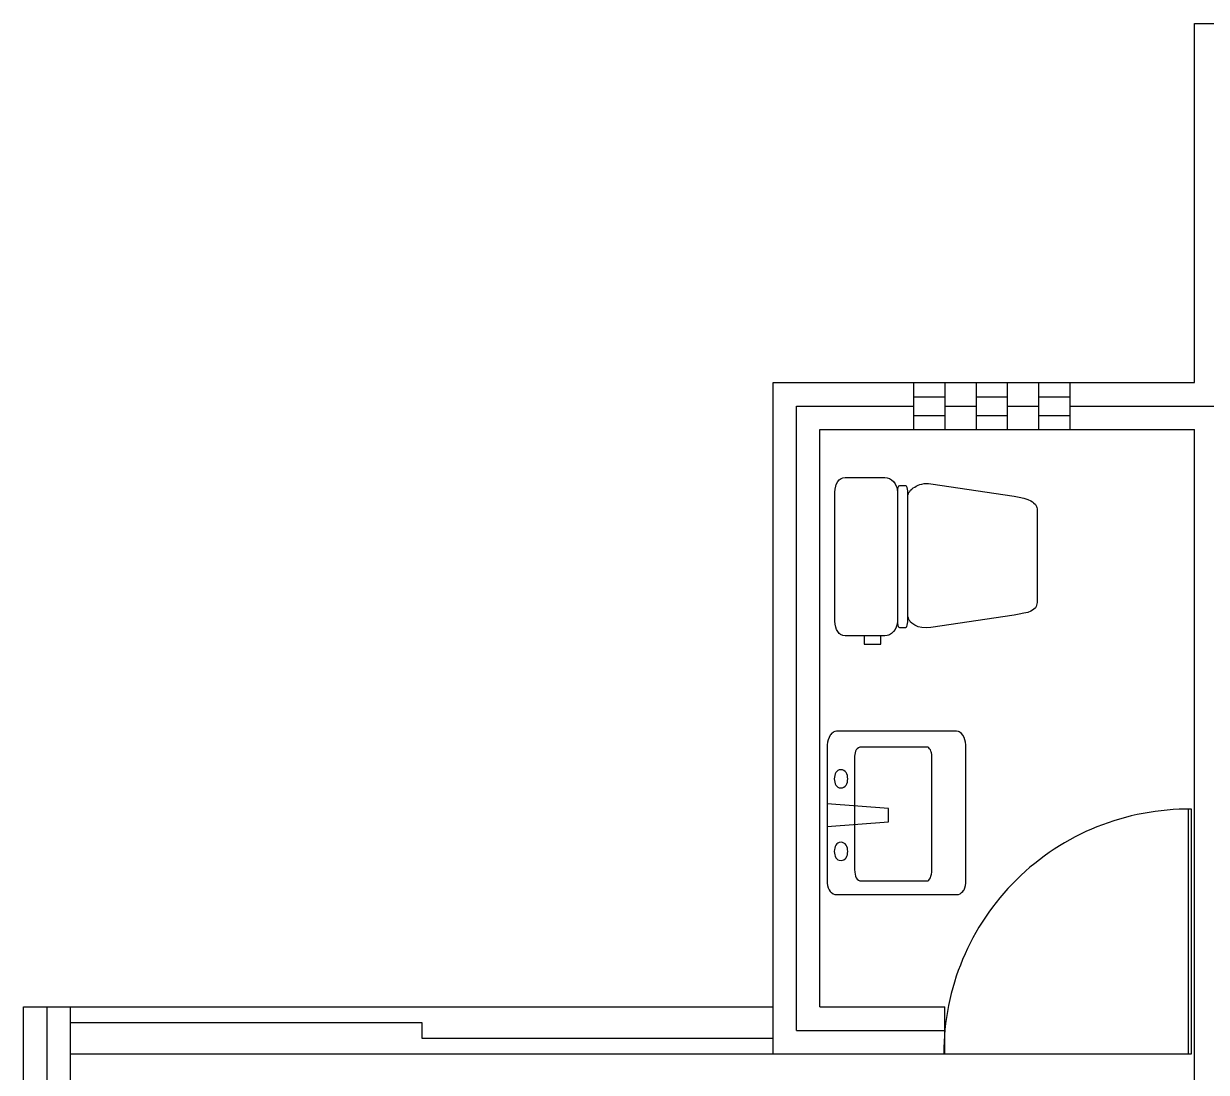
# Model space of a CAD drawing. Header units: millimetres. Extents: x 686.5 to 717.1, y 236.1 to 261.6.
# Drawn here: x 688.889 to 689.836, y 238.132 to 238.972 of the extents above; entities that cross this region are included whole.
import ezdxf

# ---------------------------------------------------------------- set-up
doc = ezdxf.new("R2010")
doc.units = ezdxf.units.MM
doc.linetypes.add('ACAD_ISO04W100', pattern=[30.5, 24, -3, 0.5, -3])
for name, color, linetype in [('EJE', 4, 'ACAD_ISO04W100'), ('MUE', 2, 'Continuous'), ('MURO1', 3, 'Continuous'), ('PUERTAS', 191, 'Continuous'), ('VENTANAS', 111, 'Continuous')]:
    doc.layers.add(name, color=color, linetype=linetype)

# ---------------------------------------------------------------- blocks, each defined once
blk = doc.blocks.new('WC1')
at = {"color": 2}
for p, q in [((-0.2387, 0.3017), (-0.2374, 0.303)), ((-0.2387, 0.3017), (-0.2374, 0.303)), ((-0.2374, 0.303), (-0.2353, 0.306)), ((-0.2374, 0.303), (-0.2353, 0.306)), ((-0.2353, 0.306), (-0.2297, 0.3107)), ((-0.2353, 0.306), (-0.2297, 0.3107)), ((-0.2297, 0.3107), (-0.2228, 0.3146)), ((-0.2297, 0.3107), (-0.2228, 0.3146)), ((-0.2228, 0.3146), (-0.2151, 0.3172)), ((-0.2228, 0.3146), (-0.2151, 0.3172)), ((-0.2151, 0.3172), (-0.2061, 0.3193)), ((-0.2151, 0.3172), (-0.2061, 0.3193)), ((-0.2061, 0.3193), (-0.1962, 0.3197)), ((-0.2061, 0.3193), (-0.1962, 0.3197)), ((-0.1962, 0.3197), (0.2174, 0.3197)), ((-0.1962, 0.3197), (-0.1962, 0.3197)), ((-0.1962, 0.3197), (0.2174, 0.3197)), ((0.2174, 0.3197), (0.2269, 0.3193)), ((0.2174, 0.3197), (0.2269, 0.3193)), ((0.2269, 0.3193), (0.2359, 0.3172)), ((0.2269, 0.3193), (0.2359, 0.3172)), ((0.2359, 0.3172), (0.238, 0.3167)), ((0.2359, 0.3172), (0.238, 0.3167)), ((0.238, 0.3167), (0.2402, 0.3159)), ((0.238, 0.3167), (0.2402, 0.3159)), ((0.2402, 0.3159), (0.244, 0.3146)), ((0.2402, 0.3159), (0.244, 0.3146)), ((0.244, 0.3146), (0.2509, 0.3107)), ((0.244, 0.3146), (0.2509, 0.3107)), ((0.2509, 0.3107), (0.2565, 0.306)), ((0.2509, 0.3107), (0.2565, 0.306)), ((0.2565, 0.306), (0.2586, 0.303)), ((0.2565, 0.306), (0.2586, 0.303)), ((0.2586, 0.303), (0.2608, 0.3)), ((0.2586, 0.303), (0.2608, 0.3)), ((-0.243, 0.2867), (-0.2421, 0.294)), ((-0.243, 0.2867), (-0.2421, 0.294)), ((-0.243, 0.1597), (-0.243, 0.2867)), ((-0.243, 0.1597), (-0.243, 0.2867)), ((-0.2421, 0.294), (-0.2409, 0.297)), ((-0.2421, 0.294), (-0.2409, 0.297)), ((-0.2409, 0.297), (-0.2396, 0.3)), ((-0.2409, 0.297), (-0.2396, 0.3)), ((-0.2396, 0.3), (-0.2387, 0.3017)), ((-0.2396, 0.3), (-0.2387, 0.3017)), ((0.2608, 0.3), (0.2634, 0.294)), ((0.2608, 0.3), (0.2634, 0.294)), ((0.2634, 0.294), (0.2642, 0.2867)), ((0.2634, 0.294), (0.2642, 0.2867)), ((0.2642, 0.2867), (0.2642, 0.1597)), ((0.2642, 0.2867), (0.2642, 0.1597)), ((0.2642, 0.2867), (0.2642, 0.2867)), ((-0.2696, 0.2266), (-0.2696, 0.173)), ((-0.243, 0.2266), (-0.2696, 0.2266)), ((-0.2696, 0.2266), (-0.2696, 0.173)), ((-0.243, 0.2266), (-0.2696, 0.2266)), ((-0.243, 0.173), (-0.243, 0.2266)), ((-0.243, 0.173), (-0.243, 0.2266)), ((-0.2696, 0.173), (-0.2696, 0.173)), ((-0.2696, 0.173), (-0.243, 0.173)), ((-0.2696, 0.173), (-0.243, 0.173)), ((-0.243, 0.1597), (-0.243, 0.1597)), ((-0.2421, 0.1524), (-0.243, 0.1597)), ((-0.2421, 0.1524), (-0.243, 0.1597)), ((-0.2409, 0.1485), (-0.2421, 0.1524)), ((-0.2409, 0.1485), (-0.2421, 0.1524)), ((0.2634, 0.1524), (0.2608, 0.1451)), ((0.2634, 0.1524), (0.2608, 0.1451)), ((0.2642, 0.1597), (0.2634, 0.1524)), ((0.2642, 0.1597), (0.2634, 0.1524)), ((-0.2396, 0.1451), (-0.2409, 0.1485)), ((-0.2396, 0.1451), (-0.2409, 0.1485)), ((-0.2353, 0.1382), (-0.2396, 0.1451)), ((-0.2353, 0.1382), (-0.2396, 0.1451)), ((-0.2297, 0.1322), (-0.2353, 0.1382)), ((-0.2297, 0.1322), (-0.2353, 0.1382)), ((-0.2228, 0.1271), (-0.2297, 0.1322)), ((-0.2228, 0.1271), (-0.2297, 0.1322)), ((-0.2151, 0.1232), (-0.2228, 0.1271)), ((-0.2151, 0.1232), (-0.2228, 0.1271)), ((-0.2155, 0.1151), (-0.2164, 0.1129)), ((-0.2155, 0.1151), (-0.2164, 0.1129)), ((-0.2143, 0.1159), (-0.2155, 0.1151)), ((-0.2143, 0.1159), (-0.2155, 0.1151)), ((-0.2061, 0.1206), (-0.2151, 0.1232)), ((-0.2061, 0.1206), (-0.2151, 0.1232)), ((-0.213, 0.1168), (-0.2143, 0.1159)), ((-0.213, 0.1168), (-0.2143, 0.1159)), ((-0.2091, 0.1181), (-0.213, 0.1168)), ((-0.2091, 0.1181), (-0.213, 0.1168)), ((-0.204, 0.1189), (-0.2091, 0.1181)), ((-0.204, 0.1189), (-0.2091, 0.1181)), ((-0.1962, 0.1198), (-0.2061, 0.1206)), ((-0.1962, 0.1198), (-0.2061, 0.1206)), ((-0.1979, 0.1193), (-0.204, 0.1189)), ((-0.1979, 0.1193), (-0.204, 0.1189)), ((-0.1911, 0.1198), (-0.1979, 0.1193)), ((-0.1911, 0.1198), (-0.1979, 0.1193)), ((0.2174, 0.1198), (-0.1962, 0.1198)), ((0.2174, 0.1198), (-0.1962, 0.1198)), ((-0.1838, 0.1198), (-0.1911, 0.1198)), ((-0.1838, 0.1198), (-0.1911, 0.1198)), ((-0.1765, 0.1198), (-0.1838, 0.1198)), ((-0.1765, 0.1198), (-0.1838, 0.1198)), ((0.1973, 0.1198), (-0.1765, 0.1198)), ((0.1973, 0.1198), (-0.1765, 0.1198)), ((0.2067, 0.1198), (0.1973, 0.1198)), ((0.1973, 0.1198), (0.1973, 0.1198)), ((0.2067, 0.1198), (0.1973, 0.1198)), ((0.2149, 0.1198), (0.2067, 0.1198)), ((0.2149, 0.1198), (0.2067, 0.1198)), ((0.2217, 0.1193), (0.2149, 0.1198)), ((0.2217, 0.1193), (0.2149, 0.1198)), ((0.2269, 0.1206), (0.2174, 0.1198)), ((0.2269, 0.1206), (0.2174, 0.1198)), ((0.2174, 0.1198), (0.2174, 0.1198)), ((0.2273, 0.1189), (0.2217, 0.1193)), ((0.2273, 0.1189), (0.2217, 0.1193)), ((0.2316, 0.1219), (0.2269, 0.1206)), ((0.2316, 0.1219), (0.2269, 0.1206)), ((0.2316, 0.1181), (0.2273, 0.1189)), ((0.2316, 0.1181), (0.2273, 0.1189)), ((0.2359, 0.1232), (0.2316, 0.1219)), ((0.2359, 0.1232), (0.2316, 0.1219)), ((0.2346, 0.1168), (0.2316, 0.1181)), ((0.2346, 0.1168), (0.2316, 0.1181)), ((0.2359, 0.1159), (0.2346, 0.1168)), ((0.2359, 0.1159), (0.2346, 0.1168)), ((0.244, 0.1271), (0.2359, 0.1232)), ((0.244, 0.1271), (0.2359, 0.1232)), ((0.2368, 0.1151), (0.2359, 0.1159)), ((0.2368, 0.1151), (0.2359, 0.1159)), ((0.2372, 0.1129), (0.2368, 0.1151)), ((0.2372, 0.1129), (0.2368, 0.1151)), ((0.2509, 0.1322), (0.244, 0.1271)), ((0.2509, 0.1322), (0.244, 0.1271)), ((0.2565, 0.1382), (0.2509, 0.1322)), ((0.2565, 0.1382), (0.2509, 0.1322)), ((0.2608, 0.1451), (0.2565, 0.1382)), ((0.2608, 0.1451), (0.2565, 0.1382)), ((-0.2164, 0.1129), (-0.2164, 0.0932)), ((-0.2164, 0.1129), (-0.2164, 0.0932)), ((-0.2164, 0.1129), (-0.2164, 0.1129)), ((-0.2164, 0.0932), (-0.2155, 0.091)), ((-0.2164, 0.0932), (-0.2155, 0.091)), ((-0.2155, 0.091), (-0.2143, 0.0902)), ((-0.2155, 0.091), (-0.2143, 0.0902)), ((-0.2143, 0.0902), (-0.213, 0.0893)), ((-0.2143, 0.0902), (-0.213, 0.0893)), ((-0.213, 0.0893), (-0.2091, 0.088)), ((-0.213, 0.0893), (-0.2091, 0.088)), ((-0.2091, 0.088), (-0.204, 0.0872)), ((-0.2091, 0.088), (-0.204, 0.0872)), ((-0.204, 0.0872), (-0.1979, 0.0867)), ((-0.204, 0.0872), (-0.1979, 0.0867)), ((-0.2027, 0.0734), (-0.1988, 0.0773)), ((-0.2027, 0.0734), (-0.1988, 0.0773)), ((-0.1988, 0.0773), (-0.1949, 0.0803)), ((-0.1988, 0.0773), (-0.1949, 0.0803)), ((-0.1979, 0.0867), (-0.1911, 0.0863)), ((-0.1979, 0.0867), (-0.1911, 0.0863)), ((-0.1949, 0.0803), (-0.1928, 0.0816)), ((-0.1949, 0.0803), (-0.1928, 0.0816)), ((-0.1928, 0.0816), (-0.1907, 0.0829)), ((-0.1928, 0.0816), (-0.1907, 0.0829)), ((-0.1911, 0.0863), (-0.1838, 0.0863)), ((-0.1911, 0.0863), (-0.1838, 0.0863)), ((-0.1907, 0.0829), (-0.1859, 0.0846)), ((-0.1907, 0.0829), (-0.1859, 0.0846)), ((-0.1859, 0.0846), (-0.1838, 0.0854)), ((-0.1859, 0.0846), (-0.1838, 0.0854)), ((-0.1838, 0.0863), (-0.1765, 0.0863)), ((-0.1838, 0.0863), (-0.1765, 0.0863)), ((-0.1838, 0.0854), (-0.1812, 0.0859)), ((-0.1838, 0.0854), (-0.1812, 0.0859)), ((-0.1812, 0.0859), (-0.1765, 0.0863)), ((-0.1812, 0.0859), (-0.1765, 0.0863)), ((-0.1765, 0.0863), (0.2041, 0.0863)), ((-0.1765, 0.0863), (0.1973, 0.0863)), ((-0.1765, 0.0863), (-0.1765, 0.0863)), ((-0.1765, 0.0863), (0.2041, 0.0863)), ((-0.1765, 0.0863), (-0.1765, 0.0863)), ((-0.1765, 0.0863), (0.1973, 0.0863)), ((0.1973, 0.0863), (0.2067, 0.0863)), ((0.1973, 0.0863), (0.2067, 0.0863)), ((0.2041, 0.0863), (0.208, 0.0859)), ((0.2041, 0.0863), (0.208, 0.0859)), ((0.2067, 0.0863), (0.2149, 0.0863)), ((0.2067, 0.0863), (0.2149, 0.0863)), ((0.208, 0.0859), (0.2119, 0.0846)), ((0.208, 0.0859), (0.2119, 0.0846)), ((0.2119, 0.0846), (0.2157, 0.0829)), ((0.2119, 0.0846), (0.2157, 0.0829)), ((0.2149, 0.0863), (0.2217, 0.0867)), ((0.2149, 0.0863), (0.2217, 0.0867)), ((0.2157, 0.0829), (0.2196, 0.0803)), ((0.2157, 0.0829), (0.2196, 0.0803)), ((0.2196, 0.0803), (0.2235, 0.0773)), ((0.2196, 0.0803), (0.2235, 0.0773)), ((0.2217, 0.0867), (0.2273, 0.0872)), ((0.2217, 0.0867), (0.2273, 0.0872)), ((0.2235, 0.0773), (0.2273, 0.0734)), ((0.2235, 0.0773), (0.2273, 0.0734)), ((0.2273, 0.0872), (0.2316, 0.088)), ((0.2273, 0.0872), (0.2316, 0.088)), ((0.2316, 0.088), (0.2346, 0.0893)), ((0.2316, 0.088), (0.2346, 0.0893)), ((0.2346, 0.0893), (0.2359, 0.0902)), ((0.2346, 0.0893), (0.2359, 0.0902)), ((0.2359, 0.0902), (0.2368, 0.091)), ((0.2359, 0.0902), (0.2368, 0.091)), ((0.2368, 0.091), (0.2372, 0.0932)), ((0.2368, 0.091), (0.2372, 0.0932)), ((0.2372, 0.0932), (0.2372, 0.1129)), ((0.2372, 0.0932), (0.2372, 0.1129)), ((0.2372, 0.0932), (0.2372, 0.0932)), ((-0.2177, 0.0275), (-0.2168, 0.0412)), ((-0.2177, 0.0275), (-0.2168, 0.0412)), ((-0.2168, 0.0412), (-0.2138, 0.0537)), ((-0.2168, 0.0412), (-0.2138, 0.0537)), ((-0.2138, 0.0537), (-0.2091, 0.0644)), ((-0.2138, 0.0537), (-0.2091, 0.0644)), ((-0.2091, 0.0644), (-0.2027, 0.0734)), ((-0.2091, 0.0644), (-0.2027, 0.0734)), ((0.2273, 0.0734), (0.2307, 0.0691)), ((0.2273, 0.0734), (0.2307, 0.0691)), ((0.2307, 0.0691), (0.2337, 0.0644)), ((0.2307, 0.0691), (0.2337, 0.0644)), ((0.2337, 0.0644), (0.2368, 0.0593)), ((0.2337, 0.0644), (0.2368, 0.0593)), ((0.2368, 0.0593), (0.2393, 0.0537)), ((0.2368, 0.0593), (0.2393, 0.0537)), ((0.2393, 0.0537), (0.2415, 0.0477)), ((0.2393, 0.0537), (0.2415, 0.0477)), ((0.2415, 0.0477), (0.2432, 0.0412)), ((0.2415, 0.0477), (0.2432, 0.0412)), ((0.2432, 0.0412), (0.2445, 0.0344)), ((0.2432, 0.0412), (0.2445, 0.0344)), ((-0.2164, 0.0129), (-0.2177, 0.0275)), ((-0.2164, 0.0129), (-0.2177, 0.0275)), ((-0.1765, -0.254), (-0.2164, 0.0129)), ((-0.1765, -0.254), (-0.2164, 0.0129)), ((0.244, 0.0129), (0.2041, -0.254)), ((0.244, 0.0129), (0.2041, -0.254)), ((0.2449, 0.0202), (0.244, 0.0129)), ((0.2449, 0.0202), (0.244, 0.0129)), ((0.244, 0.0129), (0.244, 0.0129)), ((0.2445, 0.0344), (0.2449, 0.0275)), ((0.2445, 0.0344), (0.2449, 0.0275)), ((0.2449, 0.0275), (0.2449, 0.0202)), ((0.2449, 0.0275), (0.2449, 0.0202)), ((-0.1739, -0.2707), (-0.1765, -0.254)), ((-0.1765, -0.254), (-0.1765, -0.254)), ((-0.1739, -0.2707), (-0.1765, -0.254)), ((0.2041, -0.254), (0.2011, -0.2707)), ((0.2041, -0.254), (0.2011, -0.2707)), ((-0.1709, -0.2853), (-0.1739, -0.2707)), ((-0.1709, -0.2853), (-0.1739, -0.2707)), ((-0.1679, -0.2978), (-0.1709, -0.2853)), ((-0.1679, -0.2978), (-0.1709, -0.2853)), ((-0.164, -0.3081), (-0.1679, -0.2978)), ((-0.164, -0.3081), (-0.1679, -0.2978)), ((0.1938, -0.2978), (0.1891, -0.3081)), ((0.1938, -0.2978), (0.1891, -0.3081)), ((0.1977, -0.2853), (0.1938, -0.2978)), ((0.1977, -0.2853), (0.1938, -0.2978)), ((0.2011, -0.2707), (0.1977, -0.2853)), ((0.2011, -0.2707), (0.1977, -0.2853)), ((-0.1589, -0.3166), (-0.164, -0.3081)), ((-0.1589, -0.3166), (-0.164, -0.3081)), ((-0.1529, -0.3227), (-0.1589, -0.3166)), ((-0.1529, -0.3227), (-0.1589, -0.3166)), ((-0.1495, -0.3248), (-0.1529, -0.3227)), ((-0.1495, -0.3248), (-0.1529, -0.3227)), ((-0.1452, -0.3261), (-0.1495, -0.3248)), ((-0.1452, -0.3261), (-0.1495, -0.3248)), ((-0.1409, -0.3269), (-0.1452, -0.3261)), ((-0.1409, -0.3269), (-0.1452, -0.3261)), ((-0.1362, -0.3274), (-0.1409, -0.3269)), ((-0.1362, -0.3274), (-0.1409, -0.3269)), ((0.1638, -0.3274), (-0.1362, -0.3274)), ((0.1638, -0.3274), (-0.1362, -0.3274)), ((0.1677, -0.3269), (0.1638, -0.3274)), ((0.1677, -0.3269), (0.1638, -0.3274)), ((0.1638, -0.3274), (0.1638, -0.3274)), ((0.1711, -0.3261), (0.1677, -0.3269)), ((0.1711, -0.3261), (0.1677, -0.3269)), ((0.1775, -0.3227), (0.1711, -0.3261)), ((0.1775, -0.3227), (0.1711, -0.3261)), ((0.1835, -0.3166), (0.1775, -0.3227)), ((0.1835, -0.3166), (0.1775, -0.3227)), ((0.1865, -0.3128), (0.1835, -0.3166)), ((0.1865, -0.3128), (0.1835, -0.3166)), ((0.1891, -0.3081), (0.1865, -0.3128)), ((0.1891, -0.3081), (0.1865, -0.3128))]:
    blk.add_line(p, q, dxfattribs=at)
blk = doc.blocks.new('LAVABO1')
at = {"color": 2}
for p, q in [((-0.2535, 0.2299), (-0.2594, 0.2269)), ((-0.2535, 0.2299), (-0.2594, 0.2269)), ((-0.2461, 0.2319), (-0.2535, 0.2299)), ((-0.2461, 0.2319), (-0.2535, 0.2299)), ((-0.2382, 0.2324), (-0.2461, 0.2319)), ((-0.2382, 0.2324), (-0.2461, 0.2319)), ((0.2051, 0.2324), (-0.2382, 0.2324)), ((0.2051, 0.2324), (-0.2382, 0.2324)), ((-0.0565, 0.2324), (-0.0565, 0.2324)), ((0.016, 0.2324), (-0.0565, 0.2324)), ((-0.0565, 0.2324), (-0.0422, 0.0359)), ((0.016, 0.2324), (-0.0565, 0.2324)), ((-0.0565, 0.2324), (-0.0422, 0.0359)), ((0.0012, 0.0359), (0.016, 0.2324)), ((0.0012, 0.0359), (0.016, 0.2324)), ((0.2051, 0.2324), (0.2051, 0.2324)), ((0.213, 0.2319), (0.2051, 0.2324)), ((0.213, 0.2319), (0.2051, 0.2324)), ((0.2209, 0.2299), (0.213, 0.2319)), ((0.2209, 0.2299), (0.213, 0.2319)), ((0.2283, 0.2269), (0.2209, 0.2299)), ((0.2283, 0.2269), (0.2209, 0.2299)), ((-0.2743, 0.2087), (-0.2748, 0.2032)), ((-0.2743, 0.2087), (-0.2748, 0.2032)), ((-0.2748, 0.2032), (-0.2748, -0.1818)), ((-0.2748, 0.2032), (-0.2748, 0.2032)), ((-0.2748, 0.2032), (-0.2748, -0.1818)), ((-0.2723, 0.2136), (-0.2743, 0.2087)), ((-0.2723, 0.2136), (-0.2743, 0.2087)), ((-0.2688, 0.2185), (-0.2723, 0.2136)), ((-0.2688, 0.2185), (-0.2723, 0.2136)), ((-0.2683, 0.22), (-0.2688, 0.2185)), ((-0.2683, 0.22), (-0.2688, 0.2185)), ((-0.2669, 0.221), (-0.2683, 0.22)), ((-0.2669, 0.221), (-0.2683, 0.22)), ((-0.2649, 0.223), (-0.2669, 0.221)), ((-0.2649, 0.223), (-0.2669, 0.221)), ((-0.2594, 0.2269), (-0.2649, 0.223)), ((-0.2594, 0.2269), (-0.2649, 0.223)), ((-0.1652, 0.1939), (-0.1657, 0.1884)), ((-0.1652, 0.1939), (-0.1657, 0.1884)), ((-0.1632, 0.1983), (-0.1652, 0.1939)), ((-0.1632, 0.1983), (-0.1652, 0.1939)), ((-0.1602, 0.2017), (-0.1632, 0.1983)), ((-0.1602, 0.2017), (-0.1632, 0.1983)), ((-0.1568, 0.2047), (-0.1602, 0.2017)), ((-0.1568, 0.2047), (-0.1602, 0.2017)), ((-0.1523, 0.2072), (-0.1568, 0.2047)), ((-0.1523, 0.2072), (-0.1568, 0.2047)), ((-0.1474, 0.2087), (-0.1523, 0.2072)), ((-0.1474, 0.2087), (-0.1523, 0.2072)), ((-0.142, 0.2096), (-0.1474, 0.2087)), ((-0.142, 0.2096), (-0.1474, 0.2087)), ((-0.1365, 0.2101), (-0.142, 0.2096)), ((-0.1365, 0.2101), (-0.142, 0.2096)), ((-0.1311, 0.2096), (-0.1365, 0.2101)), ((-0.1311, 0.2096), (-0.1365, 0.2101)), ((-0.1262, 0.2087), (-0.1311, 0.2096)), ((-0.1262, 0.2087), (-0.1311, 0.2096)), ((-0.1212, 0.2072), (-0.1262, 0.2087)), ((-0.1212, 0.2072), (-0.1262, 0.2087)), ((-0.1188, 0.2062), (-0.1212, 0.2072)), ((-0.1188, 0.2062), (-0.1212, 0.2072)), ((-0.1168, 0.2047), (-0.1188, 0.2062)), ((-0.1168, 0.2047), (-0.1188, 0.2062)), ((-0.1128, 0.2017), (-0.1168, 0.2047)), ((-0.1128, 0.2017), (-0.1168, 0.2047)), ((-0.1099, 0.1983), (-0.1128, 0.2017)), ((-0.1099, 0.1983), (-0.1128, 0.2017)), ((-0.1079, 0.1939), (-0.1099, 0.1983)), ((-0.1079, 0.1939), (-0.1099, 0.1983)), ((-0.1074, 0.1884), (-0.1079, 0.1939)), ((-0.1074, 0.1884), (-0.1079, 0.1939)), ((0.0674, 0.1939), (0.0669, 0.1884)), ((0.0674, 0.1939), (0.0669, 0.1884)), ((0.0693, 0.1983), (0.0674, 0.1939)), ((0.0693, 0.1983), (0.0674, 0.1939)), ((0.0723, 0.2017), (0.0693, 0.1983)), ((0.0723, 0.2017), (0.0693, 0.1983)), ((0.0758, 0.2047), (0.0723, 0.2017)), ((0.0758, 0.2047), (0.0723, 0.2017)), ((0.0802, 0.2072), (0.0758, 0.2047)), ((0.0802, 0.2072), (0.0758, 0.2047)), ((0.0851, 0.2087), (0.0802, 0.2072)), ((0.0851, 0.2087), (0.0802, 0.2072)), ((0.0906, 0.2096), (0.0851, 0.2087)), ((0.0906, 0.2096), (0.0851, 0.2087)), ((0.096, 0.2101), (0.0906, 0.2096)), ((0.096, 0.2101), (0.0906, 0.2096)), ((0.1014, 0.2096), (0.096, 0.2101)), ((0.1014, 0.2096), (0.096, 0.2101)), ((0.1064, 0.2087), (0.1014, 0.2096)), ((0.1064, 0.2087), (0.1014, 0.2096)), ((0.1113, 0.2072), (0.1064, 0.2087)), ((0.1113, 0.2072), (0.1064, 0.2087)), ((0.1138, 0.2062), (0.1113, 0.2072)), ((0.1138, 0.2062), (0.1113, 0.2072)), ((0.1157, 0.2047), (0.1138, 0.2062)), ((0.1157, 0.2047), (0.1138, 0.2062)), ((0.1197, 0.2017), (0.1157, 0.2047)), ((0.1197, 0.2017), (0.1157, 0.2047)), ((0.1227, 0.1983), (0.1197, 0.2017)), ((0.1227, 0.1983), (0.1197, 0.2017)), ((0.1246, 0.1939), (0.1227, 0.1983)), ((0.1246, 0.1939), (0.1227, 0.1983)), ((0.1251, 0.1884), (0.1246, 0.1939)), ((0.1251, 0.1884), (0.1246, 0.1939)), ((0.2352, 0.223), (0.2283, 0.2269)), ((0.2352, 0.223), (0.2283, 0.2269)), ((0.2367, 0.222), (0.2352, 0.223)), ((0.2367, 0.222), (0.2352, 0.223)), ((0.2377, 0.221), (0.2367, 0.222)), ((0.2377, 0.221), (0.2367, 0.222)), ((0.2406, 0.2185), (0.2377, 0.221)), ((0.2406, 0.2185), (0.2377, 0.221)), ((0.2426, 0.2166), (0.2406, 0.2185)), ((0.2426, 0.2166), (0.2406, 0.2185)), ((0.2446, 0.2136), (0.2426, 0.2166)), ((0.2446, 0.2136), (0.2426, 0.2166)), ((0.2456, 0.2126), (0.2446, 0.2136)), ((0.2456, 0.2126), (0.2446, 0.2136)), ((0.2466, 0.2111), (0.2456, 0.2126)), ((0.2466, 0.2111), (0.2456, 0.2126)), ((0.2476, 0.2087), (0.2466, 0.2111)), ((0.2476, 0.2087), (0.2466, 0.2111)), ((0.2485, 0.2032), (0.2476, 0.2087)), ((0.2485, 0.2032), (0.2476, 0.2087)), ((0.2485, -0.1818), (0.2485, 0.2032)), ((0.2485, -0.1818), (0.2485, 0.2032)), ((-0.1657, 0.1884), (-0.1657, 0.1884)), ((-0.1657, 0.1884), (-0.1652, 0.1835)), ((-0.1657, 0.1884), (-0.1652, 0.1835)), ((-0.1652, 0.1835), (-0.1632, 0.179)), ((-0.1652, 0.1835), (-0.1632, 0.179)), ((-0.1632, 0.179), (-0.1602, 0.1751)), ((-0.1632, 0.179), (-0.1602, 0.1751)), ((-0.1602, 0.1751), (-0.1568, 0.1721)), ((-0.1602, 0.1751), (-0.1568, 0.1721)), ((-0.1568, 0.1721), (-0.1523, 0.1697)), ((-0.1568, 0.1721), (-0.1523, 0.1697)), ((-0.1523, 0.1697), (-0.1474, 0.1682)), ((-0.1523, 0.1697), (-0.1474, 0.1682)), ((-0.1474, 0.1682), (-0.142, 0.1672)), ((-0.1474, 0.1682), (-0.142, 0.1672)), ((-0.142, 0.1672), (-0.1365, 0.1667)), ((-0.142, 0.1672), (-0.1365, 0.1667)), ((-0.1365, 0.1667), (-0.1311, 0.1672)), ((-0.1365, 0.1667), (-0.1311, 0.1672)), ((-0.1311, 0.1672), (-0.1262, 0.1682)), ((-0.1311, 0.1672), (-0.1262, 0.1682)), ((-0.1262, 0.1682), (-0.1212, 0.1697)), ((-0.1262, 0.1682), (-0.1212, 0.1697)), ((-0.1212, 0.1697), (-0.1168, 0.1721)), ((-0.1212, 0.1697), (-0.1168, 0.1721)), ((-0.1168, 0.1721), (-0.1128, 0.1751)), ((-0.1168, 0.1721), (-0.1128, 0.1751)), ((-0.1128, 0.1751), (-0.1099, 0.179)), ((-0.1128, 0.1751), (-0.1099, 0.179)), ((-0.1099, 0.179), (-0.1079, 0.1835)), ((-0.1099, 0.179), (-0.1079, 0.1835)), ((-0.1079, 0.1835), (-0.1074, 0.1884)), ((-0.1079, 0.1835), (-0.1074, 0.1884)), ((0.0669, 0.1884), (0.0669, 0.1884)), ((0.0669, 0.1884), (0.0674, 0.1835)), ((0.0669, 0.1884), (0.0674, 0.1835)), ((0.0674, 0.1835), (0.0693, 0.179)), ((0.0674, 0.1835), (0.0693, 0.179)), ((0.0693, 0.179), (0.0723, 0.1751)), ((0.0693, 0.179), (0.0723, 0.1751)), ((0.0723, 0.1751), (0.0758, 0.1721)), ((0.0723, 0.1751), (0.0758, 0.1721)), ((0.0758, 0.1721), (0.0802, 0.1697)), ((0.0758, 0.1721), (0.0802, 0.1697)), ((0.0802, 0.1697), (0.0851, 0.1682)), ((0.0802, 0.1697), (0.0851, 0.1682)), ((0.0851, 0.1682), (0.0906, 0.1672)), ((0.0851, 0.1682), (0.0906, 0.1672)), ((0.0906, 0.1672), (0.096, 0.1667)), ((0.0906, 0.1672), (0.096, 0.1667)), ((0.096, 0.1667), (0.1014, 0.1672)), ((0.096, 0.1667), (0.1014, 0.1672)), ((0.1014, 0.1672), (0.1064, 0.1682)), ((0.1014, 0.1672), (0.1064, 0.1682)), ((0.1064, 0.1682), (0.1113, 0.1697)), ((0.1064, 0.1682), (0.1113, 0.1697)), ((0.1113, 0.1697), (0.1157, 0.1721)), ((0.1113, 0.1697), (0.1157, 0.1721)), ((0.1157, 0.1721), (0.1197, 0.1751)), ((0.1157, 0.1721), (0.1197, 0.1751)), ((0.1197, 0.1751), (0.1227, 0.179)), ((0.1197, 0.1751), (0.1227, 0.179)), ((0.1227, 0.179), (0.1246, 0.1835)), ((0.1227, 0.179), (0.1246, 0.1835)), ((0.1246, 0.1835), (0.1251, 0.1884)), ((0.1246, 0.1835), (0.1251, 0.1884)), ((-0.2308, 0.1282), (-0.2313, 0.1233)), ((-0.2308, 0.1282), (-0.2313, 0.1233)), ((-0.2313, 0.1233), (-0.2313, -0.0875)), ((-0.2313, 0.1233), (-0.2313, 0.1233)), ((-0.2313, 0.1233), (-0.2313, -0.0875)), ((-0.2288, 0.1326), (-0.2308, 0.1282)), ((-0.2288, 0.1326), (-0.2308, 0.1282)), ((-0.2254, 0.1366), (-0.2288, 0.1326)), ((-0.2254, 0.1366), (-0.2288, 0.1326)), ((-0.2209, 0.1395), (-0.2254, 0.1366)), ((-0.2209, 0.1395), (-0.2254, 0.1366)), ((-0.216, 0.142), (-0.2209, 0.1395)), ((-0.216, 0.142), (-0.2209, 0.1395)), ((-0.2096, 0.1435), (-0.216, 0.142)), ((-0.2096, 0.1435), (-0.216, 0.142)), ((-0.2027, 0.1445), (-0.2096, 0.1435)), ((-0.2027, 0.1445), (-0.2096, 0.1435)), ((-0.1948, 0.145), (-0.2027, 0.1445)), ((-0.1948, 0.145), (-0.2027, 0.1445)), ((0.1686, 0.145), (-0.1948, 0.145)), ((0.1686, 0.145), (-0.1948, 0.145)), ((0.1686, 0.145), (0.1686, 0.145)), ((0.174, 0.1445), (0.1686, 0.145)), ((0.174, 0.1445), (0.1686, 0.145)), ((0.1789, 0.1435), (0.174, 0.1445)), ((0.1789, 0.1435), (0.174, 0.1445)), ((0.1839, 0.142), (0.1789, 0.1435)), ((0.1839, 0.142), (0.1789, 0.1435)), ((0.1883, 0.1395), (0.1839, 0.142)), ((0.1883, 0.1395), (0.1839, 0.142)), ((0.1923, 0.1366), (0.1883, 0.1395)), ((0.1923, 0.1366), (0.1883, 0.1395)), ((0.1952, 0.1326), (0.1923, 0.1366)), ((0.1952, 0.1326), (0.1923, 0.1366)), ((0.1972, 0.1282), (0.1952, 0.1326)), ((0.1972, 0.1282), (0.1952, 0.1326)), ((0.1977, 0.1233), (0.1972, 0.1282)), ((0.1977, 0.1233), (0.1972, 0.1282)), ((0.1977, -0.0875), (0.1977, 0.1233)), ((0.1977, -0.0875), (0.1977, 0.1233)), ((-0.0422, 0.0359), (0.0012, 0.0359)), ((-0.0422, 0.0359), (0.0012, 0.0359)), ((-0.2313, -0.0875), (-0.2308, -0.0905)), ((-0.2313, -0.0875), (-0.2308, -0.0905)), ((-0.2308, -0.0905), (-0.2288, -0.093)), ((-0.2308, -0.0905), (-0.2288, -0.093)), ((-0.2288, -0.093), (-0.2254, -0.0954)), ((-0.2288, -0.093), (-0.2254, -0.0954)), ((-0.2254, -0.0954), (-0.2209, -0.0979)), ((-0.2254, -0.0954), (-0.2209, -0.0979)), ((-0.2209, -0.0979), (-0.216, -0.0994)), ((-0.2209, -0.0979), (-0.216, -0.0994)), ((-0.216, -0.0994), (-0.213, -0.1004)), ((-0.216, -0.0994), (-0.213, -0.1004)), ((-0.213, -0.1004), (-0.2096, -0.1009)), ((-0.213, -0.1004), (-0.2096, -0.1009)), ((-0.2096, -0.1009), (-0.2027, -0.1019)), ((-0.2096, -0.1009), (-0.2027, -0.1019)), ((-0.2027, -0.1019), (-0.1948, -0.1024)), ((-0.2027, -0.1019), (-0.1948, -0.1024)), ((-0.1948, -0.1024), (0.1686, -0.1024)), ((-0.1948, -0.1024), (-0.1948, -0.1024)), ((-0.1948, -0.1024), (0.1686, -0.1024)), ((0.1686, -0.1024), (0.174, -0.1019)), ((0.1686, -0.1024), (0.174, -0.1019)), ((0.174, -0.1019), (0.1789, -0.1009)), ((0.174, -0.1019), (0.1789, -0.1009)), ((0.1789, -0.1009), (0.1819, -0.1004)), ((0.1789, -0.1009), (0.1819, -0.1004)), ((0.1819, -0.1004), (0.1839, -0.0994)), ((0.1819, -0.1004), (0.1839, -0.0994)), ((0.1839, -0.0994), (0.1883, -0.0979)), ((0.1839, -0.0994), (0.1883, -0.0979)), ((0.1883, -0.0979), (0.1923, -0.0954)), ((0.1883, -0.0979), (0.1923, -0.0954)), ((0.1923, -0.0954), (0.1952, -0.093)), ((0.1923, -0.0954), (0.1952, -0.093)), ((0.1952, -0.093), (0.1972, -0.0905)), ((0.1952, -0.093), (0.1972, -0.0905)), ((0.1972, -0.0905), (0.1977, -0.0875)), ((0.1972, -0.0905), (0.1977, -0.0875)), ((0.1977, -0.0875), (0.1977, -0.0875)), ((-0.2748, -0.1818), (-0.2743, -0.1873)), ((-0.2748, -0.1818), (-0.2743, -0.1873)), ((-0.2743, -0.1873), (-0.2723, -0.1927)), ((-0.2743, -0.1873), (-0.2723, -0.1927)), ((0.2466, -0.1902), (0.2476, -0.1873)), ((0.2466, -0.1902), (0.2476, -0.1873)), ((0.2476, -0.1873), (0.2485, -0.1818)), ((0.2476, -0.1873), (0.2485, -0.1818)), ((0.2485, -0.1818), (0.2485, -0.1818)), ((-0.2723, -0.1927), (-0.2688, -0.1976)), ((-0.2723, -0.1927), (-0.2688, -0.1976)), ((-0.2688, -0.1976), (-0.2649, -0.2021)), ((-0.2688, -0.1976), (-0.2649, -0.2021)), ((-0.2649, -0.2021), (-0.2624, -0.2041)), ((-0.2649, -0.2021), (-0.2624, -0.2041)), ((-0.2624, -0.2041), (-0.2594, -0.2055)), ((-0.2624, -0.2041), (-0.2594, -0.2055)), ((-0.2594, -0.2055), (-0.2535, -0.2085)), ((-0.2594, -0.2055), (-0.2535, -0.2085)), ((-0.2535, -0.2085), (-0.2461, -0.2105)), ((-0.2535, -0.2085), (-0.2461, -0.2105)), ((-0.2461, -0.2105), (-0.2382, -0.211)), ((-0.2461, -0.2105), (-0.2382, -0.211)), ((-0.2382, -0.211), (0.2051, -0.211)), ((-0.2382, -0.211), (-0.2382, -0.211)), ((-0.2382, -0.211), (0.2051, -0.211)), ((0.2051, -0.211), (0.213, -0.2105)), ((0.2051, -0.211), (0.213, -0.2105)), ((0.213, -0.2105), (0.2209, -0.2085)), ((0.213, -0.2105), (0.2209, -0.2085)), ((0.2209, -0.2085), (0.2283, -0.2055)), ((0.2209, -0.2085), (0.2283, -0.2055)), ((0.2283, -0.2055), (0.2352, -0.2021)), ((0.2283, -0.2055), (0.2352, -0.2021)), ((0.2352, -0.2021), (0.2406, -0.1976)), ((0.2352, -0.2021), (0.2406, -0.1976)), ((0.2406, -0.1976), (0.2446, -0.1927)), ((0.2406, -0.1976), (0.2446, -0.1927)), ((0.2446, -0.1927), (0.2466, -0.1902)), ((0.2446, -0.1927), (0.2466, -0.1902))]:
    blk.add_line(p, q, dxfattribs=at)

msp = doc.modelspace()

# ---------------------------------------------------------------- linework, layer by layer
at = {"layer": 'EJE'}
for p, q in [((689.50807, 238.66534), (689.60182, 238.66534)), ((689.50807, 238.16534), (689.50807, 238.66534)), ((689.62682, 238.66534), (689.65182, 238.66534)), ((689.67682, 238.66534), (689.70182, 238.66534)), ((689.72682, 238.66534), (689.84557, 238.66534)), ((688.90807, 236.59659), (688.90807, 238.18409)), ((689.50807, 238.16534), (689.62682, 238.16534))]:
    msp.add_line(p, q, dxfattribs=at)
at = {"layer": 'MURO1'}
for p, q in [((689.82682, 238.68409), (689.82682, 238.97159)), ((689.82682, 238.97159), (690.86432, 238.97159)), ((689.48932, 238.68409), (689.82682, 238.68409)), ((689.48932, 238.14659), (689.48932, 238.68409)), ((689.52682, 238.64659), (689.82682, 238.64659)), ((689.52682, 238.18409), (689.52682, 238.64659)), ((689.82682, 237.84659), (689.82682, 238.64659)), ((688.88932, 236.59659), (688.88932, 238.18409)), ((688.88932, 238.18409), (688.92682, 238.18409)), ((688.92682, 237.15284), (688.92682, 238.18409)), ((689.52682, 238.18409), (689.62682, 238.18409)), ((689.62682, 238.14659), (689.62682, 238.18409)), ((689.48932, 238.14659), (689.62682, 238.14659))]:
    msp.add_line(p, q, dxfattribs=at)
at = {"layer": 'PUERTAS'}
for p, q in [((689.82182, 238.14659), (689.82182, 238.34249)), ((689.82432, 238.14659), (689.82432, 238.34247)), ((689.62682, 238.14659), (689.82432, 238.14659))]:
    msp.add_line(p, q, dxfattribs=at)
msp.add_arc((689.82182, 238.14659), 0.1959, 89.26879, 180, dxfattribs=at)
at = {"layer": 'VENTANAS'}
for p, q in [((689.60182, 238.68409), (689.60182, 238.64659)), ((689.62682, 238.68409), (689.62682, 238.64659)), ((689.65182, 238.68409), (689.65182, 238.64659)), ((689.67682, 238.68409), (689.67682, 238.64659)), ((689.70182, 238.68409), (689.70182, 238.64659)), ((689.72682, 238.68409), (689.72682, 238.64659)), ((689.60182, 238.67284), (689.62682, 238.67284)), ((689.65182, 238.67284), (689.67682, 238.67284)), ((689.70182, 238.67284), (689.72682, 238.67284)), ((689.60182, 238.65784), (689.62682, 238.65784)), ((689.65182, 238.65784), (689.67682, 238.65784)), ((689.70182, 238.65784), (689.72682, 238.65784)), ((688.92682, 238.18409), (689.48932, 238.18409)), ((688.92682, 238.17159), (689.20807, 238.17159)), ((689.20807, 238.17159), (689.20807, 238.15909)), ((689.20807, 238.15909), (689.48932, 238.15909)), ((688.92682, 238.14659), (689.48932, 238.14659))]:
    msp.add_line(p, q, dxfattribs=at)

# ---------------------------------------------------------------- block references
at = {"layer": 'MUE', "xscale": 0.25, "yscale": 0.25, "zscale": 0.25, "rotation": 90}
for name, p in [('WC1', (689.61878, 238.54207)), ('LAVABO1', (689.59082, 238.34283))]:
    msp.add_blockref(name, p, dxfattribs=at)

doc.saveas('drawing.dxf')
